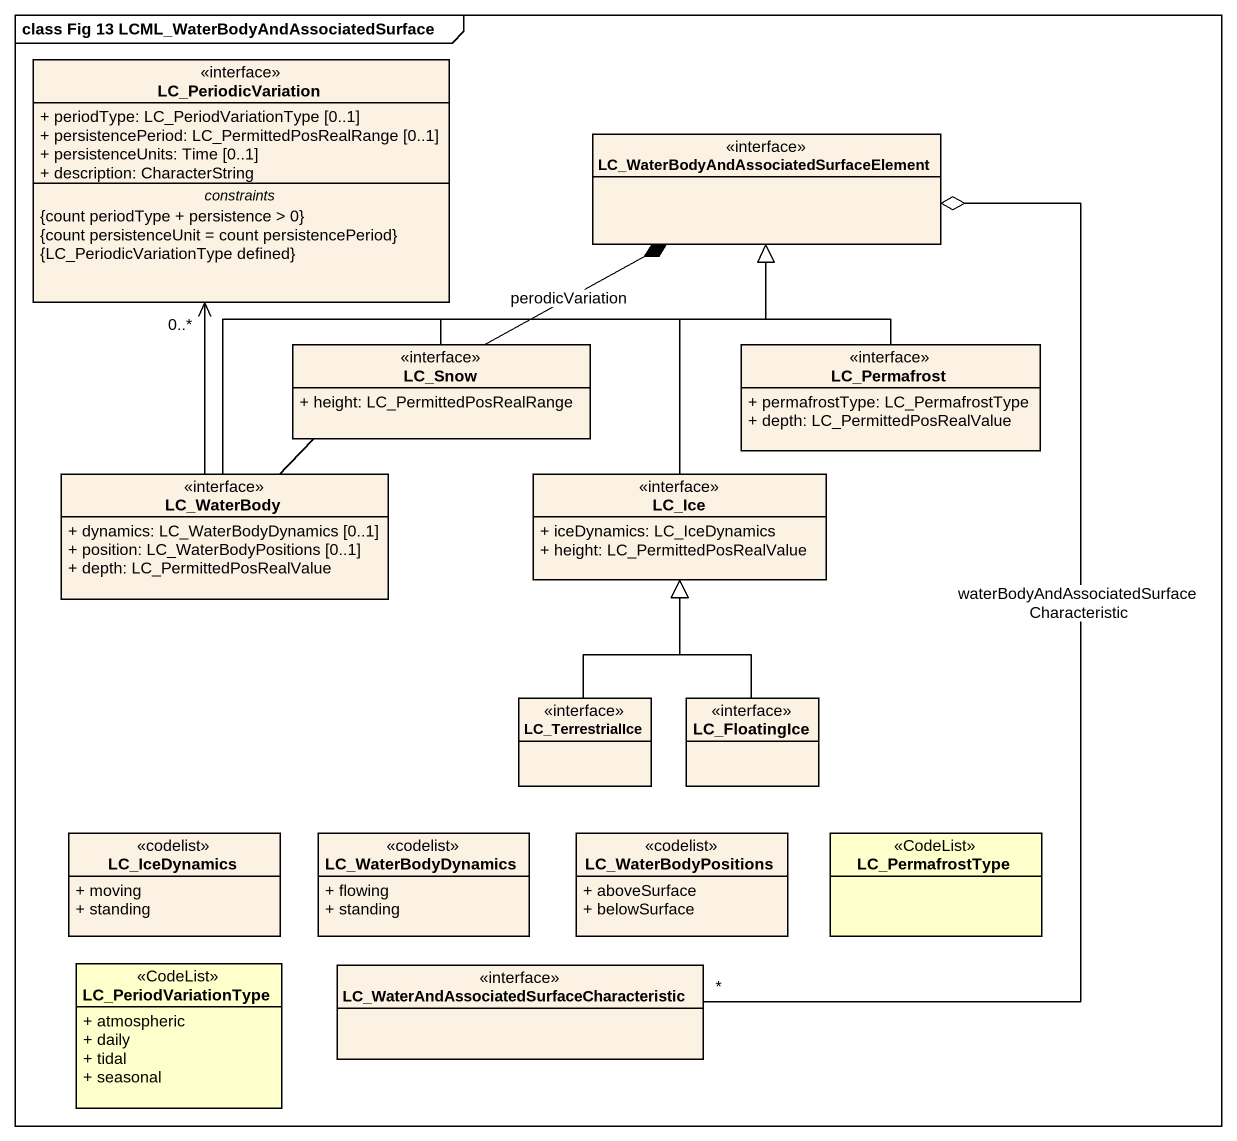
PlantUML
@startuml
mainframe class Fig 13 LCML_WaterBodyAndAssociatedSurface
hide circle
hide empty members
skinparam classAttributeIconSize 0
class LC_PeriodicVariation <<interface>> #FCF2E3 {
  + periodType: LC_PeriodVariationType [0..1]
  + persistencePeriod: LC_PermittedPosRealRange [0..1]
  + persistenceUnits: Time [0..1]
  + description: CharacterString
  -- constraints --
  {count periodType + persistence > 0}
  {count persistenceUnit = count persistencePeriod}
  {LC_PeriodicVariationType defined}
}
class "LC_WaterBodyAndAssociatedSurfaceElement" as LC_WaterBodyAndAssociatedSur <<interface>> #FCF2E3
class LC_Snow <<interface>> #FCF2E3 {
  + height: LC_PermittedPosRealRange
}
class LC_Permafrost <<interface>> #FCF2E3 {
  + permafrostType: LC_PermafrostType
  + depth: LC_PermittedPosRealValue
}
class LC_WaterBody <<interface>> #FCF2E3 {
  + dynamics: LC_WaterBodyDynamics [0..1]
  + position: LC_WaterBodyPositions [0..1]
  + depth: LC_PermittedPosRealValue
}
class LC_Ice <<interface>> #FCF2E3 {
  + iceDynamics: LC_IceDynamics
  + height: LC_PermittedPosRealValue
}
class LC_TerrestrialIce <<interface>> #FCF2E3
class LC_FloatingIce <<interface>> #FCF2E3
class LC_IceDynamics <<codelist>> #FCF2E3 {
  + moving
  + standing
}
class LC_WaterBodyDynamics <<codelist>> #FCF2E3 {
  + flowing
  + standing
}
class LC_WaterBodyPositions <<codelist>> #FCF2E3 {
  + aboveSurface
  + belowSurface
}
class LC_PermafrostType <<CodeList>>
class LC_PeriodVariationType <<CodeList>> {
  + atmospheric
  + daily
  + tidal
  + seasonal
}
class "LC_WaterAndAssociatedSurfaceCharacteristic" as LC_WaterAndAssociatedSurface <<interface>> #FCF2E3
LC_PeriodicVariation "0..*" <-right-* LC_WaterBodyAndAssociatedSur : perodicVariation
LC_Snow -up-|> LC_WaterBodyAndAssociatedSur
LC_Permafrost -up-|> LC_WaterBodyAndAssociatedSur
LC_WaterBody -up-|> LC_WaterBodyAndAssociatedSur
LC_Ice -up-|> LC_WaterBodyAndAssociatedSur
LC_TerrestrialIce -up-|> LC_Ice
LC_FloatingIce -up-|> LC_Ice
LC_WaterAndAssociatedSurface "*" -up-o LC_WaterBodyAndAssociatedSur : waterBodyAndAssociatedSurfaceCharacteristic
@enduml
